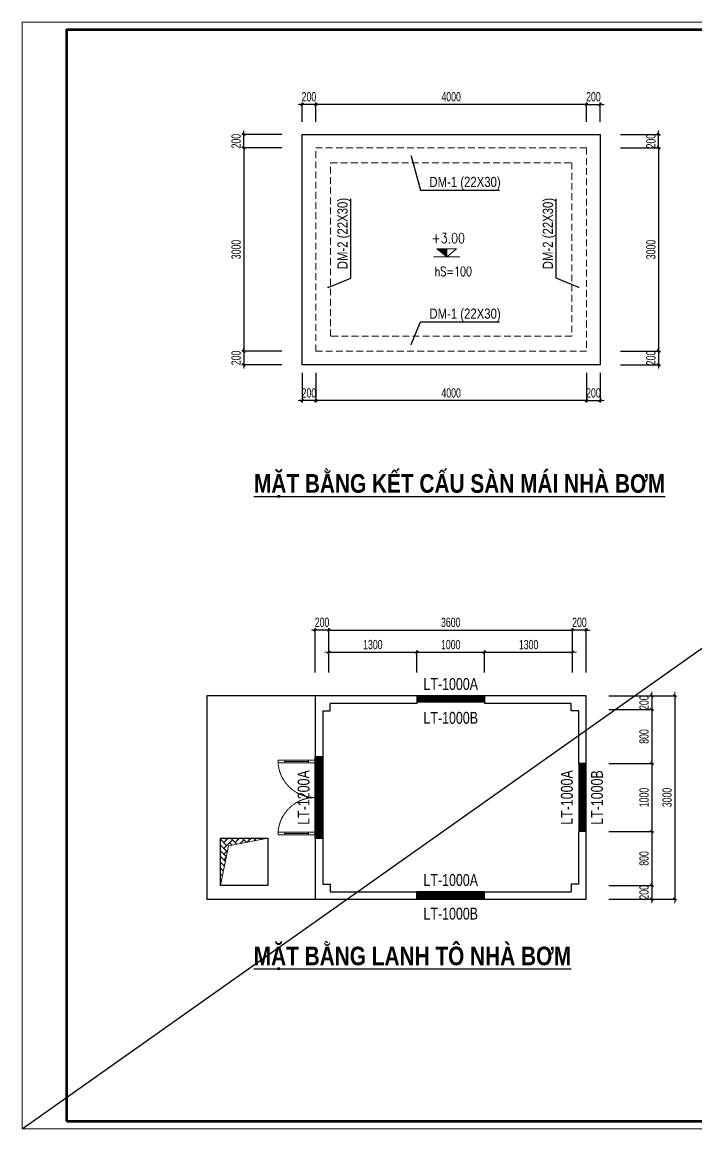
# Model space of a CAD drawing. Header units: millimetres. Extents: x 105214 to 359741, y -482084 to -322745.
# Drawn here: x 290441 to 300403, y -478817 to -462482 of the extents above; entities that cross this region are included whole.
import ezdxf
from ezdxf.enums import TextEntityAlignment as Align

# ---------------------------------------------------------------- set-up
doc = ezdxf.new("R2010")
doc.units = ezdxf.units.MM
doc.header["$LTSCALE"] = 20
doc.header["$MEASUREMENT"] = 0
doc.header["$PDMODE"] = 32
for name, pattern in [('HIDDEN', [0.375, 0.25, -0.125]), ('HIDDEN2', [0.1875, 0.125, -0.0625]), ('HIDDENX2', [0.75, 0.5, -0.25])]:
    doc.linetypes.add(name, pattern=pattern)
doc.layers.get('Defpoints').update_dxf_attribs({"color": 1})
for name, color, linetype, lineweight in [('03', 252, 'Continuous', 30), ('ISO', 153, 'Continuous', 13), ('LC Dim', 8, 'Continuous', 18), ('LC Hatch', 252, 'Continuous', 9), ('LC ISO', 153, 'Continuous', 13), ('LC MANH DUT', 35, 'HIDDEN', 5), ('LC Net dam 1', 30, 'Continuous', 30), ('LC Net thay', 7, 'Continuous', 25), ('LC Text1', 3, 'Continuous', 20), ('LC Text2', 7, 'Continuous', 25), ('NetMo', 9, 'HIDDENX2', 0)]:
    doc.layers.add(name, color=color, linetype=linetype, lineweight=lineweight)
for name, color, linetype in [('KCS_LANH_TO', 3, 'Continuous'), ('KCS_TEXT', 2, 'Continuous'), ('Khungten_LCDI', 7, 'Continuous')]:
    doc.layers.add(name, color=color, linetype=linetype)
doc.layers.add('KCS_Plotter', color=11, linetype='Continuous', plot=False)
doc.styles.add('HOATBIF', font='hoatbif.shx', dxfattribs={"width": 0.7})
doc.styles.add('KCS_SMTEXT', font='arial.ttf', dxfattribs={"width": 0.7})
doc.styles.add('Khungten', font='VHAVAN.TTF', dxfattribs={"width": 0.9, "height": 5000})
doc.styles.add('LC 1', font='VHAVANB.TTF')
doc.styles.add('LC 3', font='vnsimli.shx', dxfattribs={"width": 0.75})
doc.styles.add('LC3', font='VHARIALB.TTF', dxfattribs={"width": 0.8})
doc.styles.add('T1', font='Vnsimli.shx', dxfattribs={"width": 0.8})
doc.styles.add('T2', font='VHARIAL.TTF', dxfattribs={"width": 0.8})
doc.styles.add('Title', font='VHBLACK.TTF', dxfattribs={"width": 0.8})
doc.dimstyles.new('MONG', dxfattribs={"dimscale": 50, "dimtxt": 2.5, "dimasz": 0.35, "dimexe": 0.5, "dimexo": 0, "dimgap": 0.8, "dimtad": 1, "dimdec": 0, "dimzin": 0, "dimdsep": 46, "dimtxsty": 'HOATBIF', "dimblk1": 'DOT', "dimblk2": 'DOT', "dimsah": 1, "dimcen": -1, "dimdle": 1, "dimclrd": 256, "dimclre": 256, "dimclrt": 4, "dimadec": 3, "dimazin": 2, "dimtfac": 0.333333, "dimtdec": 0, "dimtix": 1, "dimtmove": 2, "dimatfit": 3, "dimldrblk": 'DOT', "dimfxl": 1, "dimtvp": 0.833333, "dimtolj": 1, "dimtzin": 0, "dimarcsym": 0})

# ---------------------------------------------------------------- blocks, each defined once
blk = doc.blocks.new('TIEUDE1')
at = {"layer": 'LC Text2', "color": 7, "style": 'LC 1'}
blk.add_attdef('TIªU§Ò', text='', height=5, dxfattribs=at).set_placement((0, 0), align=Align.BOTTOM_CENTER)
blk.add_attdef('TL', text='', height=3, dxfattribs=at).set_placement((0, -2), align=Align.TOP_CENTER)
blk = doc.blocks.new('lcdi fix')
at = {"layer": 'Defpoints', "lineweight": 0}
blk.add_lwpolyline([(-1200, -14850), (-1200, 14850), (40800, 14850), (40800, -14850)], close=True, dxfattribs=at)
at = {"layer": 'Khungten_LCDI', "color": 5, "lineweight": 60}
blk.add_lwpolyline([(0, -14650), (0, 14650), (40600, 14650), (40600, -14650)], close=True, dxfattribs=at)
at = {"color": 7, "style": 'Khungten', "width": 0.8}
for tag, p in [('REVISION', (39499, -10746)), ('NGAYHT', (39546, -11609))]:
    blk.add_attdef(tag, text='', height=200, dxfattribs=at).set_placement(p, align=Align.CENTER)
at = {"layer": 'LC Text1', "style": 'Title', "width": 1.485915}
for tag, p, p2 in [('TENBANVE1', (36913, -8886), (40339, -8886)), ('TENBANVE2', (36913, -9562), (40339, -9562))]:
    blk.add_attdef(tag, text='', height=250, dxfattribs=at).set_placement(p, p2, align=Align.FIT)
at = {"layer": 'LC Text1', "style": 'Title', "width": 0.7}
blk.add_attdef('SOBANVE', text='', height=250, dxfattribs=at).set_placement((39562, -13896), align=Align.CENTER)
blk = doc.blocks.new('DOT')
at = {"layer": 'LC Dim'}
blk.add_line((-3, 0), (3, 0), dxfattribs=at)
at = {"layer": 'LC Dim', "color": 4}
blk.add_line((-1, -1), (1, 1), dxfattribs=at)
blk.add_lwpolyline([(0.5, 1), (-1, -0.5), (-0.5, -1), (1, 0.5)], close=True, dxfattribs=at)
blk = doc.blocks.new('*D264')
at = {"layer": 'Defpoints', "color": 0, "ltscale": 2, "transparency": 16777216}
for p in [(299277, -464338), (299277, -467338), (299837, -467338)]:
    blk.add_point(p, dxfattribs=at)
at = {"layer": 'LC Dim', "lineweight": -2, "ltscale": 2, "transparency": 16777216}
for p, q in [((299277, -464338), (299864, -464338)), ((299837, -464357), (299837, -467319)), ((299277, -467338), (299864, -467338))]:
    blk.add_line(p, q, dxfattribs=at)
at = {"layer": 'LC Dim', "lineweight": -2, "ltscale": 2, "transparency": 16777216, "xscale": 19.25, "yscale": 19.25, "zscale": 19.25}
for p, rotation in [((299837, -464338), 90), ((299837, -467338), 270)]:
    blk.add_blockref('DOT', p, dxfattribs=dict(at, rotation=rotation))
at = {"layer": 'LC Dim', "color": 4, "ltscale": 2, "transparency": 16777216, "insert": (299724, -465838), "char_height": 137.5, "attachment_point": 5, "rotation": 90, "style": 'HOATBIF'}
blk.add_mtext('\\A1;3000', dxfattribs=at)
blk = doc.blocks.new('_Dot')
at = {"color": 0, "linetype": 'ByBlock', "lineweight": -2}
blk.add_line((-0.5, 0), (-1, 0), dxfattribs=at)
at = {"color": 0, "linetype": 'ByBlock', "const_width": 0.5}
blk.add_lwpolyline([(-0.25, 0, 1), (0.25, 0, 1)], format="xyb", close=True, dxfattribs=at)
blk = doc.blocks.new('*D265')
at = {"layer": 'Defpoints', "color": 0, "ltscale": 2, "transparency": 16777216}
for p in [(294775.33538, -463696.29265), (294775.33538, -463952), (298775.33538, -463952)]:
    blk.add_point(p, dxfattribs=at)
at = {"layer": 'LC Dim', "lineweight": -2, "ltscale": 2, "transparency": 16777216}
for p, q in [((294775.33538, -463952), (294775.33538, -463668.79265)), ((298756.08538, -463696.29265), (294794.58538, -463696.29265)), ((298775.33538, -463952), (298775.33538, -463668.79265))]:
    blk.add_line(p, q, dxfattribs=at)
at = {"layer": 'LC Dim', "lineweight": -2, "ltscale": 2, "transparency": 16777216, "xscale": 19.25, "yscale": 19.25, "zscale": 19.25, "rotation": 180}
blk.add_blockref('DOT', (294775.33538, -463696.29265), dxfattribs=at)
at = {"layer": 'LC Dim', "lineweight": -2, "ltscale": 2, "transparency": 16777216, "xscale": 19.25, "yscale": 19.25, "zscale": 19.25}
blk.add_blockref('DOT', (298775.33538, -463696.29265), dxfattribs=at)
at = {"layer": 'LC Dim', "color": 4, "ltscale": 2, "transparency": 16777216, "insert": (296775.33538, -463583.54265), "char_height": 137.5, "attachment_point": 5, "style": 'HOATBIF'}
blk.add_mtext('\\A1;4000', dxfattribs=at)
blk = doc.blocks.new('*D266')
at = {"layer": 'Defpoints', "color": 0, "ltscale": 2, "transparency": 16777216}
for p in [(294775, -467660), (298775, -467660), (294775, -468068)]:
    blk.add_point(p, dxfattribs=at)
at = {"layer": 'LC Dim', "lineweight": -2, "ltscale": 2, "transparency": 16777216}
for p, q in [((294775, -467660), (294775, -468095)), ((298775, -467660), (298775, -468095)), ((298756, -468068), (294795, -468068))]:
    blk.add_line(p, q, dxfattribs=at)
at = {"layer": 'LC Dim', "lineweight": -2, "ltscale": 2, "transparency": 16777216, "xscale": 19.25, "yscale": 19.25, "zscale": 19.25, "rotation": 180}
blk.add_blockref('DOT', (294775, -468068), dxfattribs=at)
at = {"layer": 'LC Dim', "lineweight": -2, "ltscale": 2, "transparency": 16777216, "xscale": 19.25, "yscale": 19.25, "zscale": 19.25}
blk.add_blockref('DOT', (298775, -468068), dxfattribs=at)
at = {"layer": 'LC Dim', "color": 4, "ltscale": 2, "transparency": 16777216, "insert": (296775, -467955), "char_height": 137.5, "attachment_point": 5, "style": 'HOATBIF'}
blk.add_mtext('\\A1;4000', dxfattribs=at)
blk = doc.blocks.new('Caodo1')
at = {"layer": 'LC Text1'}
blk.add_hatch(color=256, dxfattribs=at).paths.add_polyline_path([(0, 200), (0, 0), (243, 200)])
for p, q in [((324, 0), (-324, 0)), ((0, 0), (0, 200))]:
    blk.add_line(p, q, dxfattribs=at)
blk.add_lwpolyline([(-243, 200), (243, 200), (0, 0), (0, 0)], close=True, dxfattribs=at)
at = {"layer": 'LC Text1', "style": 'T1', "width": 0.8}
blk.add_attdef('%%P0,00', text='', height=250, dxfattribs=at).set_placement((-39, 460), align=Align.MIDDLE_CENTER)
blk = doc.blocks.new('*D267')
at = {"layer": 'Defpoints', "color": 0, "ltscale": 2, "transparency": 16777216}
for p in [(299277, -467338), (299277, -467538), (299837, -467538)]:
    blk.add_point(p, dxfattribs=at)
at = {"layer": 'LC Dim', "lineweight": -2, "ltscale": 2, "transparency": 16777216}
for p, q in [((299277, -467338), (299864, -467338)), ((299837, -467319), (299837, -467299)), ((299837, -467338), (299837, -467538)), ((299277, -467538), (299864, -467538)), ((299837, -467557), (299837, -467576))]:
    blk.add_line(p, q, dxfattribs=at)
at = {"layer": 'LC Dim', "lineweight": -2, "ltscale": 2, "transparency": 16777216, "xscale": 19.25, "yscale": 19.25, "zscale": 19.25}
for p, rotation in [((299837, -467338), 270), ((299837, -467538), 90)]:
    blk.add_blockref('DOT', p, dxfattribs=dict(at, rotation=rotation))
at = {"layer": 'LC Dim', "color": 4, "ltscale": 2, "transparency": 16777216, "insert": (299724, -467438), "char_height": 137.5, "attachment_point": 5, "rotation": 90, "style": 'HOATBIF'}
blk.add_mtext('\\A1;200', dxfattribs=at)
blk = doc.blocks.new('*D268')
at = {"layer": 'Defpoints', "color": 0, "ltscale": 2, "transparency": 16777216}
for p in [(298775, -467660), (298975, -467660), (298975, -468068)]:
    blk.add_point(p, dxfattribs=at)
at = {"layer": 'LC Dim', "lineweight": -2, "ltscale": 2, "transparency": 16777216}
for p, q in [((298775, -467660), (298775, -468095)), ((298975, -467660), (298975, -468095)), ((298756, -468068), (298737, -468068)), ((298775, -468068), (298975, -468068)), ((298995, -468068), (299014, -468068))]:
    blk.add_line(p, q, dxfattribs=at)
at = {"layer": 'LC Dim', "lineweight": -2, "ltscale": 2, "transparency": 16777216, "xscale": 19.25, "yscale": 19.25, "zscale": 19.25}
blk.add_blockref('DOT', (298775, -468068), dxfattribs=at)
at = {"layer": 'LC Dim', "lineweight": -2, "ltscale": 2, "transparency": 16777216, "xscale": 19.25, "yscale": 19.25, "zscale": 19.25, "rotation": 180}
blk.add_blockref('DOT', (298975, -468068), dxfattribs=at)
at = {"layer": 'LC Dim', "color": 4, "ltscale": 2, "transparency": 16777216, "insert": (298875, -467955), "char_height": 137.5, "attachment_point": 5, "style": 'HOATBIF'}
blk.add_mtext('\\A1;200', dxfattribs=at)
blk = doc.blocks.new('*D269')
at = {"layer": 'Defpoints', "color": 0, "ltscale": 2, "transparency": 16777216}
for p in [(299277, -464138), (299837, -464138), (299277, -464338)]:
    blk.add_point(p, dxfattribs=at)
at = {"layer": 'LC Dim', "lineweight": -2, "ltscale": 2, "transparency": 16777216}
for p, q in [((299277, -464138), (299864, -464138)), ((299837, -464119), (299837, -464099)), ((299837, -464338), (299837, -464138)), ((299277, -464338), (299864, -464338)), ((299837, -464357), (299837, -464376))]:
    blk.add_line(p, q, dxfattribs=at)
at = {"layer": 'LC Dim', "lineweight": -2, "ltscale": 2, "transparency": 16777216, "xscale": 19.25, "yscale": 19.25, "zscale": 19.25}
for p, rotation in [((299837, -464138), 270), ((299837, -464338), 90)]:
    blk.add_blockref('DOT', p, dxfattribs=dict(at, rotation=rotation))
at = {"layer": 'LC Dim', "color": 4, "ltscale": 2, "transparency": 16777216, "insert": (299724, -464238), "char_height": 137.5, "attachment_point": 5, "rotation": 90, "style": 'HOATBIF'}
blk.add_mtext('\\A1;200', dxfattribs=at)
blk = doc.blocks.new('*D270')
at = {"layer": 'Defpoints', "color": 0, "ltscale": 2, "transparency": 16777216}
for p in [(298975.33538, -463696.29265), (298775.33538, -463952), (298975.33538, -463952)]:
    blk.add_point(p, dxfattribs=at)
at = {"layer": 'LC Dim', "lineweight": -2, "ltscale": 2, "transparency": 16777216}
for p, q in [((298756.08538, -463696.29265), (298736.83538, -463696.29265)), ((298775.33538, -463952), (298775.33538, -463668.79265)), ((298775.33538, -463696.29265), (298975.33538, -463696.29265)), ((298975.33538, -463952), (298975.33538, -463668.79265)), ((298994.58538, -463696.29265), (299013.83538, -463696.29265))]:
    blk.add_line(p, q, dxfattribs=at)
at = {"layer": 'LC Dim', "lineweight": -2, "ltscale": 2, "transparency": 16777216, "xscale": 19.25, "yscale": 19.25, "zscale": 19.25}
blk.add_blockref('DOT', (298775.33538, -463696.29265), dxfattribs=at)
at = {"layer": 'LC Dim', "lineweight": -2, "ltscale": 2, "transparency": 16777216, "xscale": 19.25, "yscale": 19.25, "zscale": 19.25, "rotation": 180}
blk.add_blockref('DOT', (298975.33538, -463696.29265), dxfattribs=at)
at = {"layer": 'LC Dim', "color": 4, "ltscale": 2, "transparency": 16777216, "insert": (298875.33538, -463583.54265), "char_height": 137.5, "attachment_point": 5, "style": 'HOATBIF'}
blk.add_mtext('\\A1;200', dxfattribs=at)
blk = doc.blocks.new('*D271')
at = {"layer": 'Defpoints', "color": 0, "ltscale": 2, "transparency": 16777216}
for p in [(294575.33538, -463696.29265), (294575.33538, -463952), (294775.33538, -463952)]:
    blk.add_point(p, dxfattribs=at)
at = {"layer": 'LC Dim', "lineweight": -2, "ltscale": 2, "transparency": 16777216}
for p, q in [((294556.08538, -463696.29265), (294536.83538, -463696.29265)), ((294575.33538, -463952), (294575.33538, -463668.79265)), ((294775.33538, -463696.29265), (294575.33538, -463696.29265)), ((294775.33538, -463952), (294775.33538, -463668.79265)), ((294794.58538, -463696.29265), (294813.83538, -463696.29265))]:
    blk.add_line(p, q, dxfattribs=at)
at = {"layer": 'LC Dim', "lineweight": -2, "ltscale": 2, "transparency": 16777216, "xscale": 19.25, "yscale": 19.25, "zscale": 19.25}
blk.add_blockref('DOT', (294575.33538, -463696.29265), dxfattribs=at)
at = {"layer": 'LC Dim', "lineweight": -2, "ltscale": 2, "transparency": 16777216, "xscale": 19.25, "yscale": 19.25, "zscale": 19.25, "rotation": 180}
blk.add_blockref('DOT', (294775.33538, -463696.29265), dxfattribs=at)
at = {"layer": 'LC Dim', "color": 4, "ltscale": 2, "transparency": 16777216, "insert": (294675.33538, -463583.54265), "char_height": 137.5, "attachment_point": 5, "style": 'HOATBIF'}
blk.add_mtext('\\A1;200', dxfattribs=at)
blk = doc.blocks.new('*D272')
at = {"layer": 'Defpoints', "color": 0, "ltscale": 2, "transparency": 16777216}
for p in [(294575, -467660), (294775, -467660), (294575, -468068)]:
    blk.add_point(p, dxfattribs=at)
at = {"layer": 'LC Dim', "lineweight": -2, "ltscale": 2, "transparency": 16777216}
for p, q in [((294575, -467660), (294575, -468095)), ((294775, -467660), (294775, -468095)), ((294556, -468068), (294537, -468068)), ((294775, -468068), (294575, -468068)), ((294795, -468068), (294814, -468068))]:
    blk.add_line(p, q, dxfattribs=at)
at = {"layer": 'LC Dim', "lineweight": -2, "ltscale": 2, "transparency": 16777216, "xscale": 19.25, "yscale": 19.25, "zscale": 19.25}
blk.add_blockref('DOT', (294575, -468068), dxfattribs=at)
at = {"layer": 'LC Dim', "lineweight": -2, "ltscale": 2, "transparency": 16777216, "xscale": 19.25, "yscale": 19.25, "zscale": 19.25, "rotation": 180}
blk.add_blockref('DOT', (294775, -468068), dxfattribs=at)
at = {"layer": 'LC Dim', "color": 4, "ltscale": 2, "transparency": 16777216, "insert": (294675, -467955), "char_height": 137.5, "attachment_point": 5, "style": 'HOATBIF'}
blk.add_mtext('\\A1;200', dxfattribs=at)
blk = doc.blocks.new('*D273')
at = {"layer": 'Defpoints', "color": 0, "ltscale": 2, "transparency": 16777216}
for p in [(294274, -464338), (293714, -467338), (294274, -467338)]:
    blk.add_point(p, dxfattribs=at)
at = {"layer": 'LC Dim', "lineweight": -2, "ltscale": 2, "transparency": 16777216}
for p, q in [((294274, -464338), (293686, -464338)), ((293714, -464357), (293714, -467319)), ((294274, -467338), (293686, -467338))]:
    blk.add_line(p, q, dxfattribs=at)
at = {"layer": 'LC Dim', "lineweight": -2, "ltscale": 2, "transparency": 16777216, "xscale": 19.25, "yscale": 19.25, "zscale": 19.25}
for p, rotation in [((293714, -464338), 90), ((293714, -467338), 270)]:
    blk.add_blockref('DOT', p, dxfattribs=dict(at, rotation=rotation))
at = {"layer": 'LC Dim', "color": 4, "ltscale": 2, "transparency": 16777216, "insert": (293601, -465838), "char_height": 137.5, "attachment_point": 5, "rotation": 90, "style": 'HOATBIF'}
blk.add_mtext('\\A1;3000', dxfattribs=at)
blk = doc.blocks.new('*D274')
at = {"layer": 'Defpoints', "color": 0, "ltscale": 2, "transparency": 16777216}
for p in [(294274, -467338), (293714, -467538), (294274, -467538)]:
    blk.add_point(p, dxfattribs=at)
at = {"layer": 'LC Dim', "lineweight": -2, "ltscale": 2, "transparency": 16777216}
for p, q in [((294274, -467338), (293686, -467338)), ((293714, -467319), (293714, -467299)), ((293714, -467338), (293714, -467538)), ((294274, -467538), (293686, -467538)), ((293714, -467557), (293714, -467576))]:
    blk.add_line(p, q, dxfattribs=at)
at = {"layer": 'LC Dim', "lineweight": -2, "ltscale": 2, "transparency": 16777216, "xscale": 19.25, "yscale": 19.25, "zscale": 19.25}
for p, rotation in [((293714, -467338), 270), ((293714, -467538), 90)]:
    blk.add_blockref('DOT', p, dxfattribs=dict(at, rotation=rotation))
at = {"layer": 'LC Dim', "color": 4, "ltscale": 2, "transparency": 16777216, "insert": (293601, -467438), "char_height": 137.5, "attachment_point": 5, "rotation": 90, "style": 'HOATBIF'}
blk.add_mtext('\\A1;200', dxfattribs=at)
blk = doc.blocks.new('*D275')
at = {"layer": 'Defpoints', "color": 0, "ltscale": 2, "transparency": 16777216}
for p in [(293714, -464138), (294274, -464138), (294274, -464338)]:
    blk.add_point(p, dxfattribs=at)
at = {"layer": 'LC Dim', "lineweight": -2, "ltscale": 2, "transparency": 16777216}
for p, q in [((294274, -464138), (293686, -464138)), ((293714, -464119), (293714, -464099)), ((293714, -464338), (293714, -464138)), ((294274, -464338), (293686, -464338)), ((293714, -464357), (293714, -464376))]:
    blk.add_line(p, q, dxfattribs=at)
at = {"layer": 'LC Dim', "lineweight": -2, "ltscale": 2, "transparency": 16777216, "xscale": 19.25, "yscale": 19.25, "zscale": 19.25}
for p, rotation in [((293714, -464138), 270), ((293714, -464338), 90)]:
    blk.add_blockref('DOT', p, dxfattribs=dict(at, rotation=rotation))
at = {"layer": 'LC Dim', "color": 4, "ltscale": 2, "transparency": 16777216, "insert": (293601, -464238), "char_height": 137.5, "attachment_point": 5, "rotation": 90, "style": 'HOATBIF'}
blk.add_mtext('\\A1;200', dxfattribs=at)
blk = doc.blocks.new('*D288')
at = {"layer": 'Defpoints', "color": 0, "ltscale": 2, "transparency": 16777216}
for p in [(298568.83538, -471453.79265), (294968.83538, -472082), (298568.83538, -472082)]:
    blk.add_point(p, dxfattribs=at)
at = {"layer": 'LC Dim', "lineweight": -2, "ltscale": 2, "transparency": 16777216}
for p, q in [((294968.83538, -472082), (294968.83538, -471426.29265)), ((298568.83538, -472082), (298568.83538, -471426.29265)), ((294988.08538, -471453.79265), (298549.58538, -471453.79265))]:
    blk.add_line(p, q, dxfattribs=at)
at = {"layer": 'LC Dim', "lineweight": -2, "ltscale": 2, "transparency": 16777216, "xscale": 19.25, "yscale": 19.25, "zscale": 19.25, "rotation": 180}
blk.add_blockref('DOT', (294968.83538, -471453.79265), dxfattribs=at)
at = {"layer": 'LC Dim', "lineweight": -2, "ltscale": 2, "transparency": 16777216, "xscale": 19.25, "yscale": 19.25, "zscale": 19.25}
blk.add_blockref('DOT', (298568.83538, -471453.79265), dxfattribs=at)
at = {"layer": 'LC Dim', "color": 4, "ltscale": 2, "transparency": 16777216, "insert": (296768.83538, -471341.04265), "char_height": 137.5, "attachment_point": 5, "style": 'HOATBIF'}
blk.add_mtext('\\A1;3600', dxfattribs=at)
blk = doc.blocks.new('*D289')
at = {"layer": 'Defpoints', "color": 0, "ltscale": 2, "transparency": 16777216}
for p in [(294768.83538, -471453.79265), (294768.83538, -472082), (294968.83538, -472082)]:
    blk.add_point(p, dxfattribs=at)
at = {"layer": 'LC Dim', "lineweight": -2, "ltscale": 2, "transparency": 16777216}
for p, q in [((294768.83538, -472082), (294768.83538, -471426.29265)), ((294968.83538, -472082), (294968.83538, -471426.29265)), ((294749.58538, -471453.79265), (294730.33538, -471453.79265)), ((294968.83538, -471453.79265), (294768.83538, -471453.79265)), ((294988.08538, -471453.79265), (295007.33538, -471453.79265))]:
    blk.add_line(p, q, dxfattribs=at)
at = {"layer": 'LC Dim', "lineweight": -2, "ltscale": 2, "transparency": 16777216, "xscale": 19.25, "yscale": 19.25, "zscale": 19.25}
blk.add_blockref('DOT', (294768.83538, -471453.79265), dxfattribs=at)
at = {"layer": 'LC Dim', "lineweight": -2, "ltscale": 2, "transparency": 16777216, "xscale": 19.25, "yscale": 19.25, "zscale": 19.25, "rotation": 180}
blk.add_blockref('DOT', (294968.83538, -471453.79265), dxfattribs=at)
at = {"layer": 'LC Dim', "color": 4, "ltscale": 2, "transparency": 16777216, "insert": (294868.83538, -471341.04265), "char_height": 137.5, "attachment_point": 5, "style": 'HOATBIF'}
blk.add_mtext('\\A1;200', dxfattribs=at)
blk = doc.blocks.new('*D290')
at = {"layer": 'Defpoints', "color": 0, "ltscale": 2, "transparency": 16777216}
for p in [(299105, -472426), (299105, -472626), (299736, -472626)]:
    blk.add_point(p, dxfattribs=at)
at = {"layer": 'LC Dim', "lineweight": -2, "ltscale": 2, "transparency": 16777216}
for p, q in [((299736, -472407), (299736, -472388)), ((299105, -472426), (299763, -472426)), ((299736, -472426), (299736, -472626)), ((299105, -472626), (299763, -472626)), ((299736, -472646), (299736, -472665))]:
    blk.add_line(p, q, dxfattribs=at)
at = {"layer": 'LC Dim', "lineweight": -2, "ltscale": 2, "transparency": 16777216, "xscale": 19.25, "yscale": 19.25, "zscale": 19.25}
for p, rotation in [((299736, -472426), 270), ((299736, -472626), 90)]:
    blk.add_blockref('DOT', p, dxfattribs=dict(at, rotation=rotation))
at = {"layer": 'LC Dim', "color": 4, "ltscale": 2, "transparency": 16777216, "insert": (299623, -472526), "char_height": 137.5, "attachment_point": 5, "rotation": 90, "style": 'HOATBIF'}
blk.add_mtext('\\A1;200', dxfattribs=at)
blk = doc.blocks.new('*D291')
at = {"layer": 'Defpoints', "color": 0, "ltscale": 2, "transparency": 16777216}
for p in [(299105, -472426), (299105, -475426), (300076, -475426)]:
    blk.add_point(p, dxfattribs=at)
at = {"layer": 'LC Dim', "lineweight": -2, "ltscale": 2, "transparency": 16777216}
for p, q in [((299105, -472426), (300103, -472426)), ((300076, -472446), (300076, -475407)), ((299105, -475426), (300103, -475426))]:
    blk.add_line(p, q, dxfattribs=at)
at = {"layer": 'LC Dim', "lineweight": -2, "ltscale": 2, "transparency": 16777216, "xscale": 19.25, "yscale": 19.25, "zscale": 19.25}
for p, rotation in [((300076, -472426), 90), ((300076, -475426), 270)]:
    blk.add_blockref('DOT', p, dxfattribs=dict(at, rotation=rotation))
at = {"layer": 'LC Dim', "color": 4, "ltscale": 2, "transparency": 16777216, "insert": (299963, -473926), "char_height": 137.5, "attachment_point": 5, "rotation": 90, "style": 'HOATBIF'}
blk.add_mtext('\\A1;3000', dxfattribs=at)
blk = doc.blocks.new('*D292')
at = {"layer": 'Defpoints', "color": 0, "ltscale": 2, "transparency": 16777216}
for p in [(299105, -472626), (299105, -473426), (299736, -473426)]:
    blk.add_point(p, dxfattribs=at)
at = {"layer": 'LC Dim', "lineweight": -2, "ltscale": 2, "transparency": 16777216}
for p, q in [((299105, -472626), (299763, -472626)), ((299736, -472646), (299736, -473407)), ((299105, -473426), (299763, -473426))]:
    blk.add_line(p, q, dxfattribs=at)
at = {"layer": 'LC Dim', "lineweight": -2, "ltscale": 2, "transparency": 16777216, "xscale": 19.25, "yscale": 19.25, "zscale": 19.25}
for p, rotation in [((299736, -472626), 90), ((299736, -473426), 270)]:
    blk.add_blockref('DOT', p, dxfattribs=dict(at, rotation=rotation))
at = {"layer": 'LC Dim', "color": 4, "ltscale": 2, "transparency": 16777216, "insert": (299623, -473026), "char_height": 137.5, "attachment_point": 5, "rotation": 90, "style": 'HOATBIF'}
blk.add_mtext('\\A1;800', dxfattribs=at)
blk = doc.blocks.new('*D293')
at = {"layer": 'Defpoints', "color": 0, "ltscale": 2, "transparency": 16777216}
for p in [(299105, -475226), (299105, -475426), (299736, -475426)]:
    blk.add_point(p, dxfattribs=at)
at = {"layer": 'LC Dim', "lineweight": -2, "ltscale": 2, "transparency": 16777216}
for p, q in [((299105, -475226), (299763, -475226)), ((299736, -475207), (299736, -475188)), ((299736, -475226), (299736, -475426)), ((299105, -475426), (299763, -475426)), ((299736, -475446), (299736, -475465))]:
    blk.add_line(p, q, dxfattribs=at)
at = {"layer": 'LC Dim', "lineweight": -2, "ltscale": 2, "transparency": 16777216, "xscale": 19.25, "yscale": 19.25, "zscale": 19.25}
for p, rotation in [((299736, -475226), 270), ((299736, -475426), 90)]:
    blk.add_blockref('DOT', p, dxfattribs=dict(at, rotation=rotation))
at = {"layer": 'LC Dim', "color": 4, "ltscale": 2, "transparency": 16777216, "insert": (299623, -475326), "char_height": 137.5, "attachment_point": 5, "rotation": 90, "style": 'HOATBIF'}
blk.add_mtext('\\A1;200', dxfattribs=at)
blk = doc.blocks.new('*D294')
at = {"layer": 'Defpoints', "color": 0, "ltscale": 2, "transparency": 16777216}
for p in [(299105, -474426), (299105, -475226), (299736, -475226)]:
    blk.add_point(p, dxfattribs=at)
at = {"layer": 'LC Dim', "lineweight": -2, "ltscale": 2, "transparency": 16777216}
for p, q in [((299105, -474426), (299763, -474426)), ((299736, -474446), (299736, -475207)), ((299105, -475226), (299763, -475226))]:
    blk.add_line(p, q, dxfattribs=at)
at = {"layer": 'LC Dim', "lineweight": -2, "ltscale": 2, "transparency": 16777216, "xscale": 19.25, "yscale": 19.25, "zscale": 19.25}
for p, rotation in [((299736, -474426), 90), ((299736, -475226), 270)]:
    blk.add_blockref('DOT', p, dxfattribs=dict(at, rotation=rotation))
at = {"layer": 'LC Dim', "color": 4, "ltscale": 2, "transparency": 16777216, "insert": (299623, -474826), "char_height": 137.5, "attachment_point": 5, "rotation": 90, "style": 'HOATBIF'}
blk.add_mtext('\\A1;800', dxfattribs=at)
blk = doc.blocks.new('*D295')
at = {"layer": 'Defpoints', "color": 0, "ltscale": 2, "transparency": 16777216}
for p in [(299105, -473426), (299105, -474426), (299736, -474426)]:
    blk.add_point(p, dxfattribs=at)
at = {"layer": 'LC Dim', "lineweight": -2, "ltscale": 2, "transparency": 16777216}
for p, q in [((299105, -473426), (299763, -473426)), ((299736, -473446), (299736, -474407)), ((299105, -474426), (299763, -474426))]:
    blk.add_line(p, q, dxfattribs=at)
at = {"layer": 'LC Dim', "lineweight": -2, "ltscale": 2, "transparency": 16777216, "xscale": 19.25, "yscale": 19.25, "zscale": 19.25}
for p, rotation in [((299736, -473426), 90), ((299736, -474426), 270)]:
    blk.add_blockref('DOT', p, dxfattribs=dict(at, rotation=rotation))
at = {"layer": 'LC Dim', "color": 4, "ltscale": 2, "transparency": 16777216, "insert": (299623, -473926), "char_height": 137.5, "attachment_point": 5, "rotation": 90, "style": 'HOATBIF'}
blk.add_mtext('\\A1;1000', dxfattribs=at)
blk = doc.blocks.new('*D296')
at = {"layer": 'Defpoints', "color": 0, "ltscale": 2, "transparency": 16777216}
for p in [(298568.83538, -471453.79265), (298568.83538, -472082), (298768.83538, -472082)]:
    blk.add_point(p, dxfattribs=at)
at = {"layer": 'LC Dim', "lineweight": -2, "ltscale": 2, "transparency": 16777216}
for p, q in [((298568.83538, -472082), (298568.83538, -471426.29265)), ((298768.83538, -472082), (298768.83538, -471426.29265)), ((298549.58538, -471453.79265), (298530.33538, -471453.79265)), ((298768.83538, -471453.79265), (298568.83538, -471453.79265)), ((298788.08538, -471453.79265), (298807.33538, -471453.79265))]:
    blk.add_line(p, q, dxfattribs=at)
at = {"layer": 'LC Dim', "lineweight": -2, "ltscale": 2, "transparency": 16777216, "xscale": 19.25, "yscale": 19.25, "zscale": 19.25}
blk.add_blockref('DOT', (298568.83538, -471453.79265), dxfattribs=at)
at = {"layer": 'LC Dim', "lineweight": -2, "ltscale": 2, "transparency": 16777216, "xscale": 19.25, "yscale": 19.25, "zscale": 19.25, "rotation": 180}
blk.add_blockref('DOT', (298768.83538, -471453.79265), dxfattribs=at)
at = {"layer": 'LC Dim', "color": 4, "ltscale": 2, "transparency": 16777216, "insert": (298668.83538, -471341.04265), "char_height": 137.5, "attachment_point": 5, "style": 'HOATBIF'}
blk.add_mtext('\\A1;200', dxfattribs=at)
blk = doc.blocks.new('*U25')
for p, q in [((-450, 1110), (-450, 1150)), ((-100, 1110), (-100, 1150)), ((-100, 1130), (-450, 1130)), ((-450, 90), (-450, 50)), ((-100, 70), (-450, 70)), ((-100, 90), (-100, 50))]:
    blk.add_line(p, q)
for points in [[(0, 1150), (0, 1110), (-550, 1110), (-550, 1150)], [(0, 50), (0, 90), (-550, 90), (-550, 50)]]:
    blk.add_lwpolyline(points, close=True)
at = {"linetype": 'HIDDEN2'}
for centre, start, end in [((0, 1150), 180, 270), ((0, 50), 90, 180)]:
    blk.add_arc(centre, 550, start, end, dxfattribs=at)
at = {"layer": '03'}
for points in [[(110, 1200), (110, 1140), (40, 1140), (40, 1150), (0, 1150), (0, 1200)], [(110, 0), (110, 60), (40, 60), (40, 50), (0, 50), (0, 0)]]:
    blk.add_lwpolyline(points, close=True, dxfattribs=at)
blk = doc.blocks.new('*D297')
at = {"layer": 'Defpoints', "color": 0, "ltscale": 2, "transparency": 16777216}
for p in [(296268.83538, -471782.5), (294968.83538, -472082), (296268.83538, -472082)]:
    blk.add_point(p, dxfattribs=at)
at = {"layer": 'LC Dim', "lineweight": -2, "ltscale": 2, "transparency": 16777216}
for p, q in [((294968.83538, -472082), (294968.83538, -471755)), ((294988.08538, -471782.5), (296249.58538, -471782.5)), ((296268.83538, -472082), (296268.83538, -471755))]:
    blk.add_line(p, q, dxfattribs=at)
at = {"layer": 'LC Dim', "lineweight": -2, "ltscale": 2, "transparency": 16777216, "xscale": 19.25, "yscale": 19.25, "zscale": 19.25, "rotation": 180}
blk.add_blockref('DOT', (294968.83538, -471782.5), dxfattribs=at)
at = {"layer": 'LC Dim', "lineweight": -2, "ltscale": 2, "transparency": 16777216, "xscale": 19.25, "yscale": 19.25, "zscale": 19.25}
blk.add_blockref('DOT', (296268.83538, -471782.5), dxfattribs=at)
at = {"layer": 'LC Dim', "color": 4, "ltscale": 2, "transparency": 16777216, "insert": (295618.83538, -471669.75), "char_height": 137.5, "attachment_point": 5, "style": 'HOATBIF'}
blk.add_mtext('\\A1;1300', dxfattribs=at)
blk = doc.blocks.new('*D298')
at = {"layer": 'Defpoints', "color": 0, "ltscale": 2, "transparency": 16777216}
for p in [(297268.83538, -471782.5), (296268.83538, -472082), (297268.83538, -472082)]:
    blk.add_point(p, dxfattribs=at)
at = {"layer": 'LC Dim', "lineweight": -2, "ltscale": 2, "transparency": 16777216}
for p, q in [((296268.83538, -472082), (296268.83538, -471755)), ((296288.08538, -471782.5), (297249.58538, -471782.5)), ((297268.83538, -472082), (297268.83538, -471755))]:
    blk.add_line(p, q, dxfattribs=at)
at = {"layer": 'LC Dim', "lineweight": -2, "ltscale": 2, "transparency": 16777216, "xscale": 19.25, "yscale": 19.25, "zscale": 19.25, "rotation": 180}
blk.add_blockref('DOT', (296268.83538, -471782.5), dxfattribs=at)
at = {"layer": 'LC Dim', "lineweight": -2, "ltscale": 2, "transparency": 16777216, "xscale": 19.25, "yscale": 19.25, "zscale": 19.25}
blk.add_blockref('DOT', (297268.83538, -471782.5), dxfattribs=at)
at = {"layer": 'LC Dim', "color": 4, "ltscale": 2, "transparency": 16777216, "insert": (296768.83538, -471669.75), "char_height": 137.5, "attachment_point": 5, "style": 'HOATBIF'}
blk.add_mtext('\\A1;1000', dxfattribs=at)
blk = doc.blocks.new('*D299')
at = {"layer": 'Defpoints', "color": 0, "ltscale": 2, "transparency": 16777216}
for p in [(298568.83538, -471782.5), (297268.83538, -472082), (298568.83538, -472082)]:
    blk.add_point(p, dxfattribs=at)
at = {"layer": 'LC Dim', "lineweight": -2, "ltscale": 2, "transparency": 16777216}
for p, q in [((297268.83538, -472082), (297268.83538, -471755)), ((297288.08538, -471782.5), (298549.58538, -471782.5)), ((298568.83538, -472082), (298568.83538, -471755))]:
    blk.add_line(p, q, dxfattribs=at)
at = {"layer": 'LC Dim', "lineweight": -2, "ltscale": 2, "transparency": 16777216, "xscale": 19.25, "yscale": 19.25, "zscale": 19.25, "rotation": 180}
blk.add_blockref('DOT', (297268.83538, -471782.5), dxfattribs=at)
at = {"layer": 'LC Dim', "lineweight": -2, "ltscale": 2, "transparency": 16777216, "xscale": 19.25, "yscale": 19.25, "zscale": 19.25}
blk.add_blockref('DOT', (298568.83538, -471782.5), dxfattribs=at)
at = {"layer": 'LC Dim', "color": 4, "ltscale": 2, "transparency": 16777216, "insert": (297918.83538, -471669.75), "char_height": 137.5, "attachment_point": 5, "style": 'HOATBIF'}
blk.add_mtext('\\A1;1300', dxfattribs=at)

msp = doc.modelspace()

# ---------------------------------------------------------------- hatches: boundary and pattern name
at = {"layer": 'LC Hatch', "ltscale": 2}
h = msp.add_hatch(dxfattribs=at)
h.set_pattern_fill('AR-HBONE', color=256, scale=15)
h.set_pattern_definition([(45, (335164.935, -463560.58), (0, 84.85281), [180, -60]), (135, (335207.36, -463518.155), (7e-15, 84.85281), [180, -60])])
h.paths.add_polyline_path([(293489.9, -474641.6), (293368.8, -475226.3), (293368.8, -474526.3), (294068.8, -474526.3)])

# ---------------------------------------------------------------- linework, layer by layer
at = {"layer": 'ISO', "ltscale": 0.5, "flags": 128}
msp.add_lwpolyline([(294068.8, -474526.3), (293489.9, -474641.6), (293368.8, -475226.3)], dxfattribs=at)
at = {"layer": 'KCS_LANH_TO', "color": 1, "ltscale": 2, "const_width": 100}
for points in [[(296268.8, -472478), (297268.8, -472478)], [(294823.8, -474526.3), (294823.8, -473326.3)], [(298710.8, -473426.3), (298710.8, -474426.3)], [(296268.8, -475371.3), (297268.8, -475371.3)]]:
    msp.add_lwpolyline(points, dxfattribs=at)
at = {"layer": 'KCS_Plotter', "ltscale": 2}
msp.add_line((290441.3, -478816.8), (313541.3, -462481.8), dxfattribs=at)
at = {"layer": 'LC MANH DUT', "ltscale": 20}
for points in [[(294775.3, -464337.8), (298775.3, -464337.8), (298775.3, -467337.8), (294775.3, -467337.8)], [(294995.3, -464557.8), (298555.3, -464557.8), (298555.3, -467117.8), (294995.3, -467117.8)]]:
    msp.add_lwpolyline(points, close=True, dxfattribs=at)
at = {"layer": 'LC Net dam 1'}
for p, q in [((296268.8, -472426.3), (296268.8, -472536.3)), ((297268.8, -472426.3), (297268.8, -472536.3)), ((294768.8, -473326.3), (294878.8, -473326.3)), ((294878.8, -473326.3), (294768.8, -473326.3)), ((298768.8, -473426.3), (298658.8, -473426.3)), ((294878.8, -474526.3), (294768.8, -474526.3)), ((298768.8, -474426.3), (298658.8, -474426.3)), ((296268.8, -475426.3), (296268.8, -475316.3)), ((297268.8, -475426.3), (297268.8, -475316.3))]:
    msp.add_line(p, q, dxfattribs=at)
for points in [[(296268.8, -472426.3), (294768.8, -472426.3), (294768.8, -473326.3)], [(294878.8, -472646.3), (294988.8, -472646.3), (294988.8, -472536.3)], [(296268.8, -472536.3), (294988.8, -472536.3)], [(298768.8, -473426.3), (298768.8, -472426.3), (297268.8, -472426.3)], [(298548.8, -472536.3), (297268.8, -472536.3)], [(298658.8, -472646.3), (298548.8, -472646.3), (298548.8, -472536.3)], [(294878.8, -472646.3), (294878.8, -473326.3)], [(298658.8, -473426.3), (298658.8, -472646.3)], [(294768.8, -474526.3), (294768.8, -475426.3), (296268.8, -475426.3)], [(294878.8, -474526.3), (294878.8, -475206.3)], [(297268.8, -475426.3), (298768.8, -475426.3), (298768.8, -474426.3)], [(298658.8, -475206.3), (298658.8, -474426.3)], [(294878.8, -475206.3), (294988.8, -475206.3), (294988.8, -475316.3)], [(294988.8, -475316.3), (296268.8, -475316.3)], [(297268.8, -475316.3), (298548.8, -475316.3)], [(298658.8, -475206.3), (298548.8, -475206.3), (298548.8, -475316.3)]]:
    msp.add_lwpolyline(points, dxfattribs=at)
at = {"layer": 'LC Net thay'}
for p, q in [((296268.8, -472426.3), (297268.8, -472426.3)), ((297268.8, -472478), (296268.8, -472478)), ((298658.8, -473426.3), (298658.8, -474426.3)), ((298768.8, -474426.3), (298768.8, -473426.3)), ((297268.8, -475316.3), (296268.8, -475316.3)), ((296268.8, -475426.3), (297268.8, -475426.3))]:
    msp.add_line(p, q, dxfattribs=at)
for points in [[(294575.3, -464137.8), (298975.3, -464137.8), (298975.3, -467537.8), (294575.3, -467537.8)], [(298768.8, -475426.3), (298768.8, -472426.3), (293168.8, -472426.3), (293168.8, -475426.3), (294768.8, -475426.3), (294768.8, -475426.3)]]:
    msp.add_lwpolyline(points, close=True, dxfattribs=at)
at = {"layer": 'LC Net thay', "ltscale": 2}
msp.add_lwpolyline([(294768.8, -473326.3), (294878.8, -473326.3), (294878.8, -474526.3), (294768.8, -474526.3)], close=True, dxfattribs=at)
at = {"layer": 'LC Net thay', "linetype": 'Continuous', "ltscale": 10}
msp.add_lwpolyline([(293368.8, -475226.3), (293368.8, -474526.3), (294068.8, -474526.3), (294068.8, -475226.3)], close=True, dxfattribs=at)
at = {"layer": 'NetMo', "ltscale": 2}
for p, q in [((296268.8, -472481.3), (297268.8, -472481.3)), ((298711.1, -473426.3), (298713.8, -474426.3)), ((296268.8, -475371.3), (297268.8, -475371.3))]:
    msp.add_line(p, q, dxfattribs=at)

# ---------------------------------------------------------------- block references
at = {"layer": 'LC ISO', "ltscale": 2, "xscale": -1, "rotation": 180}
msp.add_blockref('*U25', (294768.8, -473326.3), dxfattribs=at)
at = {"layer": 'LC Net thay', "xscale": 0.55, "yscale": 0.55, "zscale": 0.55}
msp.add_blockref('lcdi fix', (291101.3, -470649.3), dxfattribs=at)
at = {"layer": 'LC Text1'}
ref = msp.add_blockref('Caodo1', (296709.6, -465945.4), dxfattribs=dict(at, xscale=-0.6, yscale=0.6, zscale=0.6))
ref.add_attrib('%%P0,00', '+3.00', dxfattribs={"layer": 'LC Text2', "color": 4, "height": 150, "style": 'T1', "width": 0.8}).set_placement((296733, -465669.7), align=Align.MIDDLE_CENTER)
at = {"layer": 'LC Text2'}
ref = msp.add_blockref('TIEUDE1', (296905.8, -469510.7), dxfattribs=dict(at, xscale=-55.88, yscale=55.88, zscale=55.88))
ref.add_attrib('TIªU§Ò', '%%UmÆt b»ng kÕt cÊu sµn m¸i nhµ b¬m', dxfattribs={"color": 7, "height": 275.176, "style": 'LC3', "width": 0.8}).set_placement((296899.4, -469510.7), align=Align.BOTTOM_CENTER)
ref = msp.add_blockref('TIEUDE1', (296203.8, -476484.6), dxfattribs=dict(at, xscale=55.88, yscale=55.88, zscale=55.88))
ref.add_attrib('TIªU§Ò', '%%UmÆt b»ng lanh t« nhµ b¬m', dxfattribs={"color": 7, "height": 275.176, "style": 'LC3', "width": 0.8}).set_placement((296203.8, -476484.6), align=Align.BOTTOM_CENTER)

# ---------------------------------------------------------------- texts
at = {"layer": 'KCS_TEXT', "ltscale": 2, "style": 'KCS_SMTEXT', "width": 0.75}
for s, p in [('LT-1000A', (296768.8, -472338)), ('LT-1000B', (296768.8, -472837.5)), ('LT-1000A', (296768.8, -475231.3)), ('LT-1000B', (296768.8, -475728))]:
    msp.add_text(s, height=175, dxfattribs=at).set_placement(p, align=Align.CENTER)
for s, p in [('LT-1200A', (294683.8, -473926.3)), ('LT-1000A', (298570.8, -473926.3)), ('LT-1000B', (299014.8, -473926.3))]:
    msp.add_text(s, height=175, rotation=90, dxfattribs=at).set_placement(p, align=Align.CENTER)
at = {"layer": 'LC Text1', "color": 3, "style": 'LC 3', "width": 0.75}
msp.add_text('hS=100', height=137.02, dxfattribs=at).set_placement((296532.2, -466229.9))
at = {"layer": 'LC Text2', "style": 'T2', "width": 0.8}
for p in [(296453.6, -464915.1), (296453.6, -466859.1)]:
    msp.add_text('Dm-1 (22x30)', height=150, dxfattribs=at).set_placement(p)
for p in [(295246.1, -466128.9), (298277.6, -466128.9)]:
    msp.add_text('Dm-2 (22x30)', height=150, rotation=90, dxfattribs=at).set_placement(p)

# ---------------------------------------------------------------- dimensions: what is measured, and where the dimension line sits
at = {"layer": 'LC Dim', "ltscale": 2}
for base, p1, p2, picture, middle in [((294575.3, -463696.3), (294775.3, -463952), (294575.3, -463952), '*D271', (294675.3, -463583.5)), ((294775.3, -463696.3), (298775.3, -463952), (294775.3, -463952), '*D265', (296775.3, -463583.5)), ((298975.3, -463696.3), (298775.3, -463952), (298975.3, -463952), '*D270', (298875.3, -463583.5)), ((294575.3, -468067.7), (294775.3, -467659.5), (294575.3, -467659.5), '*D272', (294675.3, -467955)), ((294775.3, -468067.7), (298775.3, -467659.5), (294775.3, -467659.5), '*D266', (296775.3, -467955)), ((298975.3, -468067.7), (298775.3, -467659.5), (298975.3, -467659.5), '*D268', (298875.3, -467955)), ((298568.8, -471453.8), (298768.8, -472082), (298568.8, -472082), '*D296', (298668.8, -471341)), ((296268.8, -471782.5), (294968.8, -472082), (296268.8, -472082), '*D297', (295618.8, -471669.7)), ((297268.8, -471782.5), (296268.8, -472082), (297268.8, -472082), '*D298', (296768.8, -471669.7)), ((298568.8, -471782.5), (297268.8, -472082), (298568.8, -472082), '*D299', (297918.8, -471669.7))]:
    dim = msp.add_linear_dim(base=base, p1=p1, p2=p2, dimstyle='MONG', override={"dimscale": 55}, dxfattribs=at)
    dim.commit()
    dim.dimension.update_dxf_attribs({"geometry": picture, "text_midpoint": middle})
for base, p1, p2, angle, picture, middle in [((293713.7, -464137.8), (294273.7, -464337.8), (294273.7, -464137.8), 90, '*D275', (293600.9, -464237.8)), ((299837, -464137.8), (299277, -464337.8), (299277, -464137.8), 90, '*D269', (299724.2, -464237.8)), ((293713.7, -467337.8), (294273.7, -464337.8), (294273.7, -467337.8), 90, '*D273', (293600.9, -465837.8)), ((299837, -467337.8), (299277, -464337.8), (299277, -467337.8), 90, '*D264', (299724.2, -465837.8)), ((293713.7, -467537.8), (294273.7, -467337.8), (294273.7, -467537.8), 90, '*D274', (293600.9, -467437.8)), ((299837, -467537.8), (299277, -467337.8), (299277, -467537.8), 90, '*D267', (299724.2, -467437.8)), ((294768.8, -471453.8), (294968.8, -472082), (294768.8, -472082), 180, '*D289', (294868.8, -471341)), ((298568.8, -471453.8), (294968.8, -472082), (298568.8, -472082), 180, '*D288', (296768.8, -471341)), ((299735.7, -472626.3), (299105, -472426.3), (299105, -472626.3), 90, '*D290', (299623, -472526.3)), ((300075.7, -475426.3), (299105, -472426.3), (299105, -475426.3), 90, '*D291', (299962.9, -473926.3)), ((299735.7, -473426.3), (299105, -472626.3), (299105, -473426.3), 90, '*D292', (299623, -473026.3)), ((299735.7, -474426.3), (299105, -473426.3), (299105, -474426.3), 90, '*D295', (299623, -473926.3)), ((299735.7, -475226.3), (299105, -474426.3), (299105, -475226.3), 90, '*D294', (299623, -474826.3)), ((299735.7, -475426.3), (299105, -475226.3), (299105, -475426.3), 90, '*D293', (299623, -475326.3))]:
    dim = msp.add_linear_dim(base=base, p1=p1, p2=p2, angle=angle, dimstyle='MONG', override={"dimscale": 55}, dxfattribs=at)
    dim.commit()
    dim.dimension.update_dxf_attribs({"geometry": picture, "text_midpoint": middle})

# ---------------------------------------------------------------- leaders
for points in [[(296184.6, -464458.1), (296321.6, -464961.5), (297490.8, -464961.5)], [(294957.1, -466397.9), (295292.5, -466260.9), (295292.5, -465091.7)], [(298659.4, -466397.9), (298324, -466260.9), (298324, -465091.7)], [(296184.6, -467240.9), (296321.6, -466905.5), (297490.8, -466905.5)]]:
    msp.add_leader(points, dimstyle='MONG', override={"dimscale": 55.6}, dxfattribs=at)

doc.saveas('drawing.dxf')
